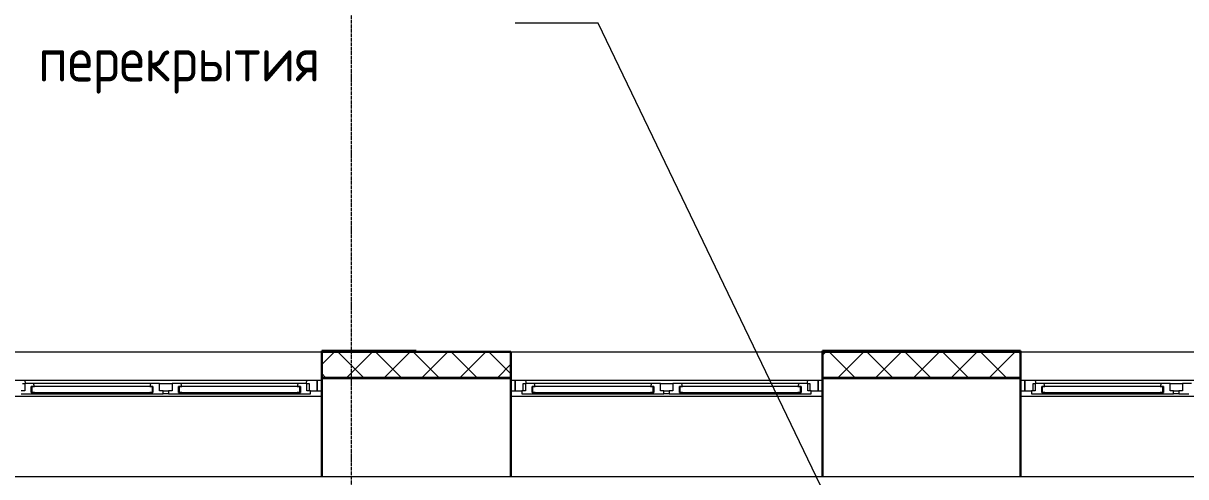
# Model space of a CAD drawing. Header units: millimetres. Extents: x -215207 to 92095, y -30385 to 123050.
# Drawn here: x -159975 to -153452, y 31441 to 33988 of the extents above; entities that cross this region are included whole.
import ezdxf

# ---------------------------------------------------------------- set-up
doc = ezdxf.new("R2010")
doc.units = ezdxf.units.MM
doc.linetypes.add('ADSK_Линия сетки', pattern=[25, 20, -2.5, 0, -2.5])
for name, color, linetype, lineweight in [('_ Окна', 7, 'Continuous', 9), ('Аннотация', 7, 'Continuous', 20), ('Ограждение', 7, 'Continuous', 9), ('Окна', 7, 'Continuous', 9), ('Оси', 7, 'Continuous', 9), ('Стены внутренние', 7, 'Continuous', 20), ('Стены наружные', 7, 'Continuous', 20), ('Стены штриховка', 7, 'Continuous', 9)]:
    doc.layers.add(name, color=color, linetype=linetype, lineweight=lineweight)
doc.styles.add('GOST Common_3', font='GOST_Common.ttf', dxfattribs={"width": 0.9, "height": 2.5})

# ---------------------------------------------------------------- blocks, each defined once
blk = doc.blocks.new('1 этаж 21082025')
at = {"layer": '_ Окна', "lineweight": 18}
for p, q in [((39969.4, 540), (39910, 540)), ((39956, 523), (39968, 523)), ((39968, 523), (39968, 482)), ((40018.4, 523), (39968, 523)), ((39974, 523), (39969.4, 540)), ((40023, 506), (40018.4, 523)), ((40674.6, 523), (40670, 506)), ((40725, 523), (40674.6, 523)), ((40725, 482), (40725, 523)), ((40795, 523), (40795, 482)), ((40845.4, 523), (40795, 523)), ((40850, 506), (40845.4, 523)), ((41501.6, 523), (41497, 506)), ((41552, 523), (41501.6, 523)), ((41550.6, 540), (41546, 523)), ((41610, 540), (41550.6, 540)), ((41552, 482), (41552, 523)), ((41552, 523), (41564, 523)), ((41564, 523), (41564, 482)), ((41610, 482), (41610, 540)), ((42779.4, 540), (42720, 540)), ((42720, 540), (42720, 482)), ((42766, 482), (42766, 523)), ((42766, 523), (42778, 523)), ((42778, 523), (42778, 482)), ((42828.4, 523), (42778, 523)), ((42784, 523), (42779.4, 540)), ((42833, 506), (42828.4, 523)), ((43484.6, 523), (43480, 506)), ((43535, 523), (43484.6, 523)), ((43535, 482), (43535, 523)), ((43605, 523), (43605, 482)), ((43655.4, 523), (43605, 523)), ((43660, 506), (43655.4, 523)), ((44311.6, 523), (44307, 506)), ((44362, 523), (44311.6, 523)), ((44360.6, 540), (44356, 523)), ((44420, 540), (44360.6, 540)), ((44362, 482), (44362, 523)), ((44362, 523), (44374, 523)), ((44374, 523), (44374, 482)), ((44420, 482), (44420, 540)), ((45639.4, 540), (45580, 540)), ((45580, 540), (45580, 482)), ((45626, 482), (45626, 523)), ((45626, 523), (45638, 523)), ((45638, 523), (45638, 482)), ((45688.4, 523), (45638, 523)), ((45644, 523), (45639.4, 540)), ((45693, 506), (45688.4, 523)), ((46344.6, 523), (46340, 506)), ((46395, 523), (46344.6, 523)), ((46395, 482), (46395, 523)), ((46465, 523), (46465, 482)), ((46515.4, 523), (46465, 523)), ((39968, 482), (39948, 482)), ((39948, 465), (40004, 465)), ((40004, 465), (40005, 466)), ((40005, 474), (40005, 506)), ((40005, 506), (40023, 506)), ((40023, 474), (40005, 474)), ((40005, 466), (40006, 465)), ((40006, 465), (40020.6, 465)), ((40020.6, 465), (40023, 474)), ((40670, 506), (40688, 506)), ((40688, 474), (40670, 474)), ((40670, 474), (40672.4, 465)), ((40672.4, 465), (40687, 465)), ((40687, 465), (40688, 466)), ((40688, 506), (40688, 474)), ((40688, 466), (40689, 465)), ((40689, 465), (40745, 465)), ((40745, 482), (40725, 482)), ((40745, 465), (40745, 482)), ((40795, 482), (40775, 482)), ((40775, 482), (40775, 465)), ((40775, 465), (40831, 465)), ((40831, 465), (40832, 466)), ((40832, 474), (40832, 506)), ((40832, 506), (40850, 506)), ((40850, 474), (40832, 474)), ((40832, 466), (40833, 465)), ((40833, 465), (40847.6, 465)), ((40847.6, 465), (40850, 474)), ((41497, 506), (41515, 506)), ((41515, 474), (41497, 474)), ((41497, 474), (41499.4, 465)), ((41499.4, 465), (41514, 465)), ((41514, 465), (41515, 466)), ((41515, 506), (41515, 474)), ((41515, 466), (41516, 465)), ((41516, 465), (41572, 465)), ((41572, 482), (41552, 482)), ((41572, 465), (41572, 482)), ((41572, 482), (41610, 482)), ((42720, 482), (42758, 482)), ((42778, 482), (42758, 482)), ((42758, 482), (42758, 465)), ((42758, 465), (42814, 465)), ((42814, 465), (42815, 466)), ((42815, 474), (42815, 506)), ((42815, 506), (42833, 506)), ((42833, 474), (42815, 474)), ((42815, 466), (42816, 465)), ((42816, 465), (42830.6, 465)), ((42830.6, 465), (42833, 474)), ((43480, 506), (43498, 506)), ((43498, 474), (43480, 474)), ((43480, 474), (43482.4, 465)), ((43482.4, 465), (43497, 465)), ((43497, 465), (43498, 466)), ((43498, 506), (43498, 474)), ((43498, 466), (43499, 465)), ((43499, 465), (43555, 465)), ((43555, 482), (43535, 482)), ((43555, 465), (43555, 482)), ((43605, 482), (43585, 482)), ((43585, 482), (43585, 465)), ((43585, 465), (43641, 465)), ((43641, 465), (43642, 466)), ((43642, 474), (43642, 506)), ((43642, 506), (43660, 506)), ((43660, 474), (43642, 474)), ((43642, 466), (43643, 465)), ((43643, 465), (43657.6, 465)), ((43657.6, 465), (43660, 474)), ((44307, 506), (44325, 506)), ((44325, 474), (44307, 474)), ((44307, 474), (44309.4, 465)), ((44309.4, 465), (44324, 465)), ((44324, 465), (44325, 466)), ((44325, 506), (44325, 474)), ((44325, 466), (44326, 465)), ((44326, 465), (44382, 465)), ((44382, 482), (44362, 482)), ((44382, 465), (44382, 482)), ((44382, 482), (44420, 482)), ((45580, 482), (45618, 482)), ((45638, 482), (45618, 482)), ((45618, 482), (45618, 465)), ((45618, 465), (45674, 465)), ((45674, 465), (45675, 466)), ((45675, 474), (45675, 506)), ((45675, 506), (45693, 506)), ((45693, 474), (45675, 474)), ((45675, 466), (45676, 465)), ((45676, 465), (45690.6, 465)), ((45690.6, 465), (45693, 474)), ((46340, 506), (46358, 506)), ((46358, 474), (46340, 474)), ((46340, 474), (46342.4, 465)), ((46342.4, 465), (46357, 465)), ((46357, 465), (46358, 466)), ((46358, 506), (46358, 474)), ((46358, 466), (46359, 465)), ((46359, 465), (46415, 465)), ((46415, 482), (46395, 482)), ((46415, 465), (46415, 482)), ((46465, 482), (46445, 482)), ((46445, 482), (46445, 465)), ((46445, 465), (46501, 465))]:
    blk.add_line(p, q, dxfattribs=at)
at = {"layer": '_ Окна'}
for p, q in [((41635, 540), (41610, 540)), ((41610, 540), (41610, 482)), ((42720, 540), (42695, 540)), ((42720, 482), (42720, 540)), ((44445, 540), (44420, 540)), ((44420, 540), (44420, 482)), ((45580, 540), (45555, 540)), ((45580, 482), (45580, 540)), ((40008, 506), (40005, 506)), ((40005, 506), (40005, 474)), ((40005, 474), (40008, 474)), ((40685, 506), (40008, 506)), ((40008, 506), (40008, 474)), ((40008, 474), (40008, 506)), ((40008, 474), (40685, 474)), ((40685, 474), (40685, 506)), ((40685, 506), (40685, 474)), ((40688, 506), (40685, 506)), ((40685, 474), (40688, 474)), ((40688, 474), (40688, 506)), ((40835, 506), (40832, 506)), ((40832, 506), (40832, 474)), ((40832, 474), (40835, 474)), ((41512, 506), (40835, 506)), ((40835, 506), (40835, 474)), ((40835, 474), (40835, 506)), ((40835, 474), (41512, 474)), ((41512, 474), (41512, 506)), ((41512, 506), (41512, 474)), ((41515, 506), (41512, 506)), ((41512, 474), (41515, 474)), ((41515, 474), (41515, 506)), ((41610, 482), (41635, 482)), ((42695, 482), (42720, 482)), ((42818, 506), (42815, 506)), ((42815, 506), (42815, 474)), ((42815, 474), (42818, 474)), ((43495, 506), (42818, 506)), ((42818, 506), (42818, 474)), ((42818, 474), (42818, 506)), ((42818, 474), (43495, 474)), ((43495, 474), (43495, 506)), ((43495, 506), (43495, 474)), ((43498, 506), (43495, 506)), ((43495, 474), (43498, 474)), ((43498, 474), (43498, 506)), ((43645, 506), (43642, 506)), ((43642, 506), (43642, 474)), ((43642, 474), (43645, 474)), ((44322, 506), (43645, 506)), ((43645, 506), (43645, 474)), ((43645, 474), (43645, 506)), ((43645, 474), (44322, 474)), ((44322, 474), (44322, 506)), ((44322, 506), (44322, 474)), ((44325, 506), (44322, 506)), ((44322, 474), (44325, 474)), ((44325, 474), (44325, 506)), ((44420, 482), (44445, 482)), ((45555, 482), (45580, 482)), ((45678, 506), (45675, 506)), ((45675, 506), (45675, 474)), ((45675, 474), (45678, 474)), ((46355, 506), (45678, 506)), ((45678, 506), (45678, 474)), ((45678, 474), (45678, 506)), ((45678, 474), (46355, 474)), ((46355, 474), (46355, 506)), ((46355, 506), (46355, 474)), ((46358, 506), (46355, 506)), ((46355, 474), (46358, 474)), ((46358, 474), (46358, 506))]:
    blk.add_line(p, q, dxfattribs=at)
at = {"layer": 'Аннотация', "lineweight": 20}
for p, q in [((43185.2, 2546.3), (42720.8, 2546.3)), ((44958.7, -1139.3), (43185.2, 2546.3))]:
    blk.add_line(p, q, dxfattribs=at)
at = {"layer": 'Ограждение'}
for p, q in [((41635, 450), (39885, 450)), ((44445, 450), (42695, 450)), ((47305, 450), (45555, 450))]:
    blk.add_line(p, q, dxfattribs=at)
at = {"layer": 'Окна'}
for p, q in [((41550.6, 540), (39969.4, 540)), ((40674.6, 523), (40018.4, 523)), ((40725, 523), (40795, 523)), ((41501.6, 523), (40845.4, 523)), ((44360.6, 540), (42779.4, 540)), ((43484.6, 523), (42828.4, 523)), ((43535, 523), (43605, 523)), ((44311.6, 523), (43655.4, 523)), ((47220.6, 540), (45639.4, 540)), ((46344.6, 523), (45688.4, 523)), ((46395, 523), (46465, 523)), ((40004, 465), (40006, 465)), ((40020.6, 465), (40672.4, 465)), ((40687, 465), (40689, 465)), ((40745, 482), (40775, 482)), ((40775, 465), (40745, 465)), ((40831, 465), (40833, 465)), ((40847.6, 465), (41499.4, 465)), ((41514, 465), (41516, 465)), ((42814, 465), (42816, 465)), ((42830.6, 465), (43482.4, 465)), ((43497, 465), (43499, 465)), ((43555, 482), (43585, 482)), ((43585, 465), (43555, 465)), ((43641, 465), (43643, 465)), ((43657.6, 465), (44309.4, 465)), ((44324, 465), (44326, 465)), ((45674, 465), (45676, 465)), ((45690.6, 465), (46342.4, 465)), ((46357, 465), (46359, 465)), ((46415, 482), (46445, 482)), ((46445, 465), (46415, 465))]:
    blk.add_line(p, q, dxfattribs=at)
at = {"layer": 'Оси', "linetype": 'ADSK_Линия сетки'}
for p, q in [((41800, 5350.6), (41800, -60626.1)), ((58165, 0), (-14072.3, 0))]:
    blk.add_line(p, q, dxfattribs=at)
at = {"layer": 'Стены внутренние'}
for p, q in [((39885, 702), (41635, 702)), ((42695, 702), (44445, 702)), ((45555, 702), (47305, 702)), ((42695, 550), (41635, 550)), ((45555, 550), (44445, 550))]:
    blk.add_line(p, q, dxfattribs=at)
at = {"layer": 'Стены внутренние', "lineweight": 30}
for p, q in [((42695, 702), (41635, 702)), ((41635, 702), (41635, 560)), ((42695, 560), (42695, 702)), ((44445, 702), (44445, 560)), ((45555, 560), (45555, 702)), ((41635, 0), (41635, 550)), ((42695, 0), (42695, 550)), ((44445, 0), (44445, 550)), ((45555, 0), (45555, 550))]:
    blk.add_line(p, q, dxfattribs=at)
at = {"layer": 'Стены внутренние', "linetype": 'Continuous', "lineweight": 9}
for p, q in [((41637, 659.9), (41635, 656.5)), ((41637, 632.3), (41704.7, 700)), ((41866.4, 560), (41726.4, 700)), ((41776.9, 560), (41916.9, 700)), ((41778.6, 702), (41777.5, 700)), ((42078.5, 560), (41938.5, 700)), ((41989, 560), (42129, 700)), ((42290.6, 560), (42150.6, 700)), ((42201.1, 560), (42341.1, 700)), ((42221.9, 700), (42220.8, 702)), ((42502.8, 560), (42362.8, 700)), ((42413.2, 560), (42553.2, 700)), ((42693, 581.9), (42574.9, 700)), ((44445, 671.7), (44447, 671.7)), ((44447, 684.6), (44462.4, 700)), ((44624.1, 560), (44484.1, 700)), ((44534.6, 560), (44674.6, 700)), ((44594.2, 702), (44593.1, 700)), ((44685.6, 700), (44684.5, 702)), ((44836.2, 560), (44696.2, 700)), ((44746.7, 560), (44886.7, 700)), ((45048.4, 560), (44908.4, 700)), ((44958.8, 560), (45098.8, 700)), ((45260.5, 560), (45120.5, 700)), ((45171, 560), (45311, 700)), ((45472.6, 560), (45332.6, 700)), ((45383.1, 560), (45523.1, 700)), ((45553, 691.8), (45544.8, 700)), ((42625.4, 560), (42693, 627.6)), ((41654.2, 560), (41637, 577.2)), ((45553, 570.1), (45555, 570.1))]:
    blk.add_line(p, q, dxfattribs=at)
at = {"layer": 'Стены наружные', "lineweight": 30}
for p, q in [((42165, 707), (41635, 707)), ((41635, 707), (41635, 702)), ((42165, 702), (42165, 707)), ((45555, 707), (44445, 707)), ((44445, 707), (44445, 702)), ((44445, 702), (45555, 702)), ((45555, 702), (45555, 707)), ((41635, 560), (41635, 550)), ((42695, 550), (42695, 560)), ((44445, 560), (44445, 550)), ((45555, 550), (45555, 560))]:
    blk.add_line(p, q, dxfattribs=at)
at = {"layer": 'Стены наружные', "linetype": 'Continuous', "lineweight": 9}
for p, q in [((41781.5, 707), (41778.6, 702)), ((41866.8, 705.5), (41865.9, 707)), ((42133.4, 707), (42131.6, 703.8)), ((44597.1, 707), (44594.2, 702)), ((44684.5, 702), (44681.6, 707))]:
    blk.add_line(p, q, dxfattribs=at)
at = {"layer": 'Стены штриховка'}
for p, q in [((41637, 560), (41637, 700)), ((41637, 700), (42693, 700)), ((42693, 700), (42693, 560)), ((44447, 560), (44447, 700)), ((44447, 700), (45553, 700)), ((45000, 707), (45000, 702)), ((45553, 700), (45553, 560)), ((41635, 560), (42695, 560)), ((44445, 560), (45555, 560))]:
    blk.add_line(p, q, dxfattribs=at)
at = {"layer": 'Аннотация', "style": 'GOST Common_3', "width": 0.9}
blk.add_text('перекрытия', height=250, dxfattribs=at).set_placement((40043.9, 2219.2))

msp = doc.modelspace()

# ---------------------------------------------------------------- linework, layer by layer
at = {"layer": 'Оси', "linetype": 'ADSK_Линия сетки'}
msp.add_line((-144664, 31441.4), (-173546.6, 31441.4), dxfattribs=at)

# ---------------------------------------------------------------- block references
msp.add_blockref('1 этаж 21082025', (-199934.8, 31441.4))

doc.saveas('drawing.dxf')
